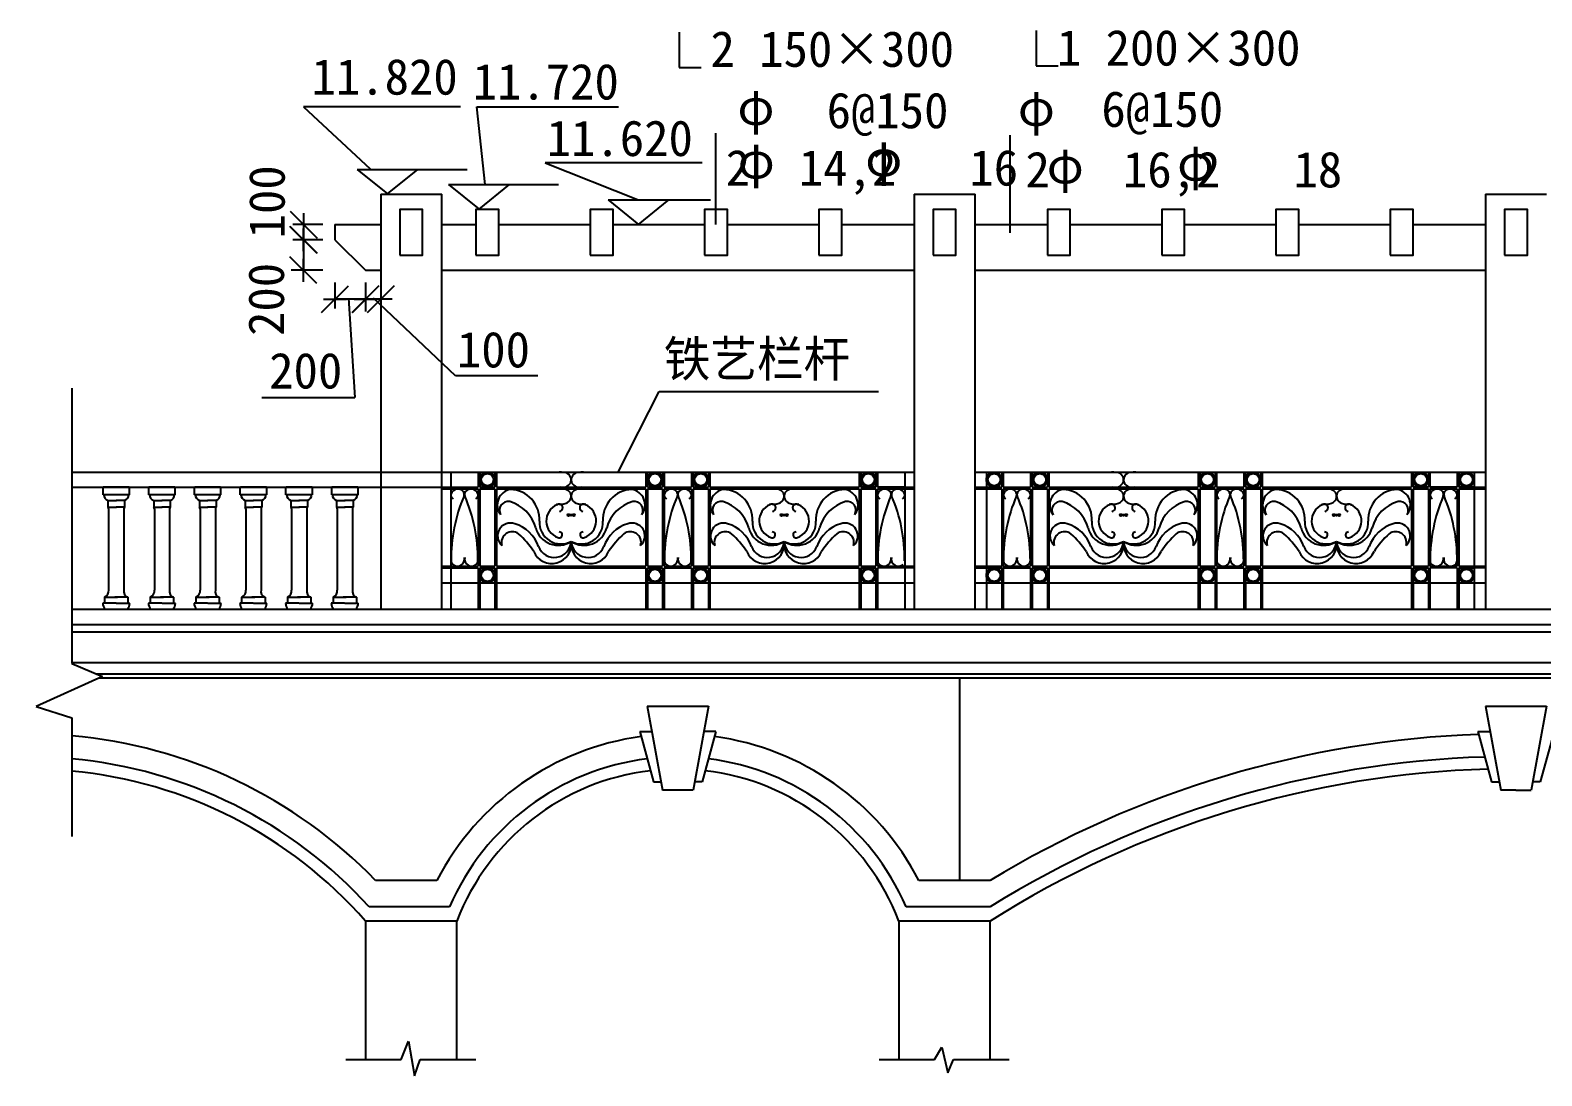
# Model space of a CAD drawing. Header units: metres. Extents: x -9 to 27016, y 314 to 15244.
# Drawn here: x 0 to 9920, y 8379 to 15244 of the extents above; entities that cross this region are included whole.
import ezdxf

# ---------------------------------------------------------------- set-up
doc = ezdxf.new("R2010")
doc.units = ezdxf.units.M
for name, color, linetype in [('AXIS', 3, 'Continuous'), ('PUB_DIM', 3, 'Continuous'), ('Q', 4, 'Continuous'), ('TEXT', 4, 'Continuous'), ('填充', 6, 'Continuous'), ('家具', 253, 'Continuous'), ('柱', 7, 'Continuous'), ('水平标注', 7, 'Continuous')]:
    doc.layers.add(name, color=color, linetype=linetype)

# ---------------------------------------------------------------- blocks, each defined once
blk = doc.blocks.new('_DIMX')
blk.add_line((-150, 0), (150, 0))
at = {"color": 6}
blk.add_lwpolyline([(-175.19, -175.93), (176.74, 177.72)], dxfattribs=at)

msp = doc.modelspace()

# ---------------------------------------------------------------- hatches: boundary and pattern name
at = {"layer": '填充'}
h = msp.add_hatch(dxfattribs=at)
h.set_pattern_fill('AR-B816', scale=30)
h.paths.add_polyline_path([(17005.6, 10620.49), (17000.66, 10638.55), (17079.82, 10638.55), (17049.35, 10804.62), (17451.32, 10804.62), (17420.85, 10638.55), (17500, 10638.55), (17495.07, 10620.49, -0.13), (20700.33, 9661.23), (21168.49, 9661.23, -0.24), (22509.58, 10605.93), (22500.66, 10638.55), (22579.82, 10638.55), (22549.35, 10804.62), (22750.33, 10804.62), (22750.33, 10992.26), (0.33, 10992.26), (0.33, 10804.62), (201.32, 10804.62), (170.85, 10638.55), (250, 10638.55), (243, 10612.91, -0.18), (2267.13, 9661.23), (2668.49, 9661.23, -0.24), (4009.58, 10605.93), (4000.66, 10638.55), (4079.82, 10638.55), (4049.35, 10804.62), (4451.32, 10804.62), (4420.85, 10638.55), (4500, 10638.55), (4491.09, 10605.93, -0.24), (5832.18, 9661.23), (6300.33, 9661.23, -0.13), (9505.6, 10620.49), (9500.66, 10638.55), (9579.82, 10638.55), (9549.35, 10804.62), (9951.32, 10804.62), (9920.85, 10638.55), (10000, 10638.55), (9995.07, 10620.49, -0.13), (13200.33, 9661.23), (13800.33, 9661.23, -0.13)])

# ---------------------------------------------------------------- linework, layer by layer
for p, q in [((4258.59, 15231.96), (4258.59, 14999.62)), ((4258.71, 15231.81), (4258.71, 14999.62)), ((6602.08, 15242.54), (6602.08, 15010.19)), ((6602.2, 15242.38), (6602.2, 15010.19)), ((4258.71, 14999.62), (4402.63, 14999.62)), ((6602.2, 15010.19), (6746.12, 15010.19)), ((2823.63, 14741.67), (1793.63, 14741.67)), ((1793.63, 14741.67), (2230.52, 14334.89)), ((2930.91, 14741.73), (3861.76, 14741.73)), ((2986.77, 14231.34), (2930.91, 14741.73)), ((2145.28, 14330.35), (2867.32, 14330.35)), ((2145.28, 14330.35), (2344.97, 14168.71)), ((2344.97, 14168.71), (2544.65, 14330.35)), ((4410.45, 14373.78), (3380.45, 14373.78)), ((3380.45, 14373.78), (3984.79, 14131.81)), ((2745.75, 14230.97), (2945.43, 14069.32)), ((2745.75, 14230.97), (3467.79, 14230.97)), ((2945.43, 14069.32), (3145.11, 14230.97)), ((3792.81, 14130.64), (4464.85, 14130.64)), ((3792.81, 14130.64), (3992.49, 13968.99)), ((3992.49, 13968.99), (4192.17, 14130.64)), ((2133.72, 12833.25), (2091.09, 13484.99)), ((2790.75, 12975.64), (2253.53, 13485)), ((3330.75, 12975.64), (2790.75, 12975.64)), ((1520.92, 12833.25), (2130.92, 12833.25)), ((273.42, 12342.68), (2200.33, 12342.68)), ((285.34, 12342.68), (2300.33, 12342.68)), ((273.42, 12242.68), (2700.33, 12242.68)), ((478.52, 12194.06), (478.52, 12242.05)), ((649.92, 12243.03), (479.5, 12243.03)), ((649.92, 12243.03), (649.92, 12194.06)), ((778.52, 12194.06), (778.52, 12242.05)), ((949.92, 12243.03), (779.5, 12243.03)), ((949.92, 12243.03), (949.92, 12194.06)), ((1078.52, 12194.06), (1078.52, 12242.05)), ((1249.92, 12243.03), (1079.5, 12243.03)), ((1249.92, 12243.03), (1249.92, 12194.06)), ((1378.52, 12194.06), (1378.52, 12242.05)), ((1549.92, 12243.03), (1379.5, 12243.03)), ((1549.92, 12243.03), (1549.92, 12194.06)), ((1678.52, 12194.06), (1678.52, 12242.05)), ((1849.92, 12243.03), (1679.5, 12243.03)), ((1849.92, 12243.03), (1849.92, 12194.06)), ((1978.52, 12194.06), (1978.52, 12242.05)), ((2149.92, 12243.03), (1979.5, 12243.03)), ((2149.92, 12243.03), (2149.92, 12194.06)), ((649.92, 12194.06), (478.52, 12194.06)), ((510.66, 12156.84), (510.66, 12113.13)), ((510.66, 12113.13), (566.49, 12113.13)), ((510.77, 12156.84), (566.49, 12156.84)), ((515, 12102.21), (515, 11568.26)), ((619.46, 12156.84), (563.73, 12156.84)), ((619.56, 12113.13), (563.73, 12113.13)), ((615.22, 12102.21), (615.22, 11568.26)), ((619.56, 12156.84), (619.56, 12113.13)), ((949.92, 12194.06), (778.52, 12194.06)), ((810.66, 12156.84), (810.66, 12113.13)), ((810.66, 12113.13), (866.49, 12113.13)), ((810.77, 12156.84), (866.49, 12156.84)), ((815, 12102.21), (815, 11568.26)), ((919.46, 12156.84), (863.73, 12156.84)), ((919.56, 12113.13), (863.73, 12113.13)), ((915.22, 12102.21), (915.22, 11568.26)), ((919.56, 12156.84), (919.56, 12113.13)), ((1249.92, 12194.06), (1078.52, 12194.06)), ((1110.66, 12156.84), (1110.66, 12113.13)), ((1110.66, 12113.13), (1166.49, 12113.13)), ((1110.77, 12156.84), (1166.49, 12156.84)), ((1115, 12102.21), (1115, 11568.26)), ((1219.46, 12156.84), (1163.73, 12156.84)), ((1219.56, 12113.13), (1163.73, 12113.13)), ((1215.22, 12102.21), (1215.22, 11568.26)), ((1219.56, 12156.84), (1219.56, 12113.13)), ((1549.92, 12194.06), (1378.52, 12194.06)), ((1410.66, 12156.84), (1410.66, 12113.13)), ((1410.66, 12113.13), (1466.49, 12113.13)), ((1410.77, 12156.84), (1466.49, 12156.84)), ((1415, 12102.21), (1415, 11568.26)), ((1519.46, 12156.84), (1463.73, 12156.84)), ((1519.56, 12113.13), (1463.73, 12113.13)), ((1515.22, 12102.21), (1515.22, 11568.26)), ((1519.56, 12156.84), (1519.56, 12113.13)), ((1849.92, 12194.06), (1678.52, 12194.06)), ((1710.66, 12156.84), (1710.66, 12113.13)), ((1710.66, 12113.13), (1766.49, 12113.13)), ((1710.77, 12156.84), (1766.49, 12156.84)), ((1715, 12102.21), (1715, 11568.26)), ((1819.46, 12156.84), (1763.73, 12156.84)), ((1819.56, 12113.13), (1763.73, 12113.13)), ((1815.22, 12102.21), (1815.22, 11568.26)), ((1819.56, 12156.84), (1819.56, 12113.13)), ((2149.92, 12194.06), (1978.52, 12194.06)), ((2010.66, 12156.84), (2010.66, 12113.13)), ((2010.66, 12113.13), (2066.49, 12113.13)), ((2010.77, 12156.84), (2066.49, 12156.84)), ((2015, 12102.21), (2015, 11568.26)), ((2119.46, 12156.84), (2063.73, 12156.84)), ((2119.56, 12113.13), (2063.73, 12113.13)), ((2115.22, 12102.21), (2115.22, 11568.26)), ((2119.56, 12156.84), (2119.56, 12113.13)), ((487.79, 11521.65), (573.86, 11521.65)), ((487.8, 11521.65), (487.8, 11482.29)), ((641.06, 11521.65), (554.99, 11521.65)), ((641.05, 11521.65), (641.05, 11482.29)), ((787.79, 11521.65), (873.86, 11521.65)), ((787.8, 11521.65), (787.8, 11482.29)), ((941.06, 11521.65), (854.99, 11521.65)), ((941.05, 11521.65), (941.05, 11482.29)), ((1087.79, 11521.65), (1173.86, 11521.65)), ((1087.8, 11521.65), (1087.8, 11482.29)), ((1241.06, 11521.65), (1154.99, 11521.65)), ((1241.05, 11521.65), (1241.05, 11482.29)), ((1387.79, 11521.65), (1473.86, 11521.65)), ((1387.8, 11521.65), (1387.8, 11482.29)), ((1541.06, 11521.65), (1454.99, 11521.65)), ((1541.05, 11521.65), (1541.05, 11482.29)), ((1687.79, 11521.65), (1773.86, 11521.65)), ((1687.8, 11521.65), (1687.8, 11482.29)), ((1841.06, 11521.65), (1754.99, 11521.65)), ((1841.05, 11521.65), (1841.05, 11482.29)), ((1987.79, 11521.65), (2073.86, 11521.65)), ((1987.8, 11521.65), (1987.8, 11482.29)), ((2141.06, 11521.65), (2054.99, 11521.65)), ((2141.05, 11521.65), (2141.05, 11482.29)), ((273.42, 11442.68), (24800.33, 11442.68)), ((563.74, 11481.79), (475.72, 11481.79)), ((565.11, 11481.79), (653.13, 11481.79)), ((863.74, 11481.79), (775.72, 11481.79)), ((865.11, 11481.79), (953.13, 11481.79)), ((1163.74, 11481.79), (1075.72, 11481.79)), ((1165.11, 11481.79), (1253.13, 11481.79)), ((1463.74, 11481.79), (1375.72, 11481.79)), ((1465.11, 11481.79), (1553.13, 11481.79)), ((1763.74, 11481.79), (1675.72, 11481.79)), ((1765.11, 11481.79), (1853.13, 11481.79)), ((2063.74, 11481.79), (1975.72, 11481.79)), ((2065.11, 11481.79), (2153.13, 11481.79)), ((273.42, 11342.68), (26815.33, 11342.68)), ((273.42, 11292.68), (26815.33, 11292.68)), ((273.42, 11092.68), (26815.33, 11092.68)), ((434.48, 11017.68), (26815.33, 11017.68)), ((4049.35, 10804.62), (4451.32, 10804.62)), ((4049.35, 10804.62), (4150.33, 10254.22)), ((4451.32, 10804.62), (4350.33, 10254.22)), ((9549.35, 10804.62), (9650.33, 10254.22)), ((9549.35, 10804.62), (9951.32, 10804.62)), ((9951.32, 10804.62), (9850.33, 10254.22)), ((4000.66, 10638.55), (4078.05, 10638.55)), ((4000.66, 10638.55), (4090.8, 10308.78)), ((4500, 10638.55), (4409.87, 10308.78)), ((4500, 10638.55), (4422.61, 10638.55)), ((9500.66, 10638.55), (9590.8, 10308.78)), ((9500.66, 10638.55), (9578.05, 10638.55)), ((10000, 10638.55), (9909.87, 10308.78)), ((4090.8, 10308.78), (4142.19, 10308.78)), ((4350.33, 10254.22), (4150.33, 10254.22)), ((4409.87, 10308.78), (4358.48, 10308.78)), ((9590.8, 10308.78), (9642.19, 10308.78)), ((9750.33, 10254.22), (9650.33, 10254.22)), ((9750.33, 10254.22), (9850.33, 10254.22)), ((9909.87, 10308.78), (9858.48, 10308.78)), ((2668.49, 9661.23), (2267.13, 9661.23)), ((6300.33, 9661.23), (5832.18, 9661.23)), ((2751.92, 9487.47), (2224.42, 9487.47)), ((6300.33, 9487.47), (5748.75, 9487.47)), ((2800.33, 9394.28), (2200.33, 9394.28)), ((6300.33, 9394.28), (5700.33, 9394.28))]:
    msp.add_line(p, q)
for centre, radius, start, end in [((519.93, 12192.4), 36.73, 177.42, 255.55), ((501.53, 12103.19), 13.5, 355.87, 47.35), ((628.69, 12103.19), 13.5, 132.65, 184.13), ((610.29, 12192.4), 36.73, 284.45, 2.58), ((819.93, 12192.4), 36.73, 177.42, 255.55), ((801.53, 12103.19), 13.5, 355.87, 47.35), ((928.69, 12103.19), 13.5, 132.65, 184.13), ((910.29, 12192.4), 36.73, 284.45, 2.58), ((1119.93, 12192.4), 36.73, 177.42, 255.55), ((1101.53, 12103.19), 13.5, 355.87, 47.35), ((1228.69, 12103.19), 13.5, 132.65, 184.13), ((1210.29, 12192.4), 36.73, 284.45, 2.58), ((1419.93, 12192.4), 36.73, 177.42, 255.55), ((1401.53, 12103.19), 13.5, 355.87, 47.35), ((1528.69, 12103.19), 13.5, 132.65, 184.13), ((1510.29, 12192.4), 36.73, 284.45, 2.58), ((1719.93, 12192.4), 36.73, 177.42, 255.55), ((1701.53, 12103.19), 13.5, 355.87, 47.35), ((1828.69, 12103.19), 13.5, 132.65, 184.13), ((1810.29, 12192.4), 36.73, 284.45, 2.58), ((2019.93, 12192.4), 36.73, 177.42, 255.55), ((2001.53, 12103.19), 13.5, 355.87, 47.35), ((2128.69, 12103.19), 13.5, 132.65, 184.13), ((2110.29, 12192.4), 36.73, 284.45, 2.58), ((474.06, 11561.04), 41.67, 289.52, 9.8), ((652.64, 11558.44), 38.52, 166.1, 252.19), ((774.06, 11561.04), 41.67, 289.52, 9.8), ((952.64, 11558.44), 38.52, 166.1, 252.19), ((1074.06, 11561.04), 41.67, 289.52, 9.8), ((1252.64, 11558.44), 38.52, 166.1, 252.19), ((1374.06, 11561.04), 41.67, 289.52, 9.8), ((1552.64, 11558.44), 38.52, 166.1, 252.19), ((1674.06, 11561.04), 41.67, 289.52, 9.8), ((1852.64, 11558.44), 38.52, 166.1, 252.19), ((1974.06, 11561.04), 41.67, 289.52, 9.8), ((2152.64, 11558.44), 38.52, 166.1, 252.19), ((534.18, 11483), 58.48, 181.21, 223.59), ((591.75, 11484.1), 61.42, 317.6, 357.82), ((834.18, 11483), 58.48, 181.21, 223.59), ((891.75, 11484.1), 61.42, 317.6, 357.82), ((1134.18, 11483), 58.48, 181.21, 223.59), ((1191.75, 11484.1), 61.42, 317.6, 357.82), ((1434.18, 11483), 58.48, 181.21, 223.59), ((1491.75, 11484.1), 61.42, 317.6, 357.82), ((1734.18, 11483), 58.48, 181.21, 223.59), ((1791.75, 11484.1), 61.42, 317.6, 357.82), ((2034.18, 11483), 58.48, 181.21, 223.59), ((2091.75, 11484.1), 61.42, 317.6, 357.82), ((9743.54, 3990.75), 6634.01, 92.06, 121.27), ((0.33, 7468.38), 3153.88, 44.05, 85.03), ((4250.33, 8839.9), 1782.36, 97.76, 152.56), ((4250.33, 8839.9), 1782.36, 27.44, 82.24), ((0.33, 7468.38), 3003.88, 42.23, 84.78), ((4250.33, 8839.9), 1632.36, 97.07, 156.63), ((4250.33, 8839.9), 1632.36, 23.37, 82.93), ((9745.37, 3970.46), 6504.29, 91.75, 121.98), ((0.33, 7468.38), 2923.88, 41.2, 84.64), ((4250.33, 8839.9), 1552.36, 96.64, 159.08), ((4250.33, 8839.9), 1552.36, 20.92, 83.36), ((9746.32, 3959.8), 6434.93, 91.59, 122.38)]:
    msp.add_arc(centre, radius, start, end)
at = {"layer": 'AXIS'}
for p, q in [((1920.33, 13967.68), (1723.47, 13967.68)), ((1793.47, 13967.98), (1793.47, 13968.28)), ((1793.47, 13967.68), (1793.47, 13867.68)), ((1920.33, 13867.68), (1723.47, 13867.68)), ((1793.47, 13867.98), (1793.47, 13868.28)), ((1920.33, 13867.68), (1793.47, 13867.68)), ((1793.47, 13867.68), (1793.47, 13667.68)), ((1793.47, 13867.38), (1793.47, 13867.08)), ((1920.33, 13667.68), (1713.47, 13667.68)), ((1793.47, 13667.38), (1793.47, 13667.08)), ((2000.33, 13587.68), (2000.33, 13417.58)), ((2200.33, 13587.68), (2200.33, 13397.58)), ((2200.33, 13587.68), (2200.33, 13397.58)), ((2300.33, 13587.68), (2300.33, 13477.58)), ((2000.03, 13477.58), (1999.73, 13477.58)), ((2200.33, 13477.58), (2000.33, 13477.58)), ((2200.03, 13477.58), (2199.73, 13477.58)), ((2300.33, 13477.58), (2200.33, 13477.58)), ((2200.63, 13477.58), (2200.93, 13477.58)), ((2300.63, 13477.58), (2300.93, 13477.58)), ((273.42, 12892.98), (273.42, 11086.72)), ((3858.41, 12342.68), (4128.11, 12871.68)), ((4128.11, 12871.68), (5567.89, 12871.68)), ((2760.31, 12342.68), (2760.31, 11442.68)), ((5740.33, 12342.68), (5740.33, 11442.68)), ((273.42, 11086.72), (473.96, 11000.76)), ((473.96, 11000.76), (38.29, 10804.34)), ((38.29, 10804.34), (273.42, 10730.02)), ((273.42, 10730.02), (273.42, 9948.72))]:
    msp.add_line(p, q, dxfattribs=at)
at = {"layer": '填充'}
for p, q in [((273.42, 12342.68), (2700.33, 12342.68)), ((273.42, 12242.68), (2700.33, 12242.68))]:
    msp.add_line(p, q, dxfattribs=at)
at = {"layer": '家具'}
for p, q in [((2700.33, 12342.68), (5800.33, 12342.68)), ((2940.31, 12342.68), (2940.31, 12242.68)), ((2950.31, 12342.68), (2950.31, 12242.68)), ((3050.31, 12342.68), (3050.31, 12242.68)), ((3060.31, 12342.68), (3060.31, 12242.68)), ((4040.33, 12340.3), (4040.33, 12242.68)), ((4050.33, 12340.3), (4050.33, 12242.68)), ((4150.33, 12342.68), (4150.33, 12242.68)), ((4160.33, 12342.68), (4160.33, 12242.68)), ((4340.33, 12342.68), (4340.33, 12242.68)), ((4350.33, 12342.68), (4350.33, 12242.68)), ((4450.33, 12342.68), (4450.33, 12242.68)), ((4450.33, 12340.3), (4450.33, 12242.68)), ((4460.33, 12342.68), (4460.33, 12242.68)), ((5440.33, 12342.68), (5440.33, 12242.68)), ((5450.33, 12342.68), (5450.33, 12242.68)), ((5550.33, 12342.68), (5550.33, 12242.68)), ((5560.33, 12342.68), (5560.33, 12242.68)), ((6200.33, 12342.68), (9550.33, 12342.68)), ((6275.33, 12342.68), (6275.33, 11442.68)), ((6375.33, 12342.68), (6375.33, 12242.68)), ((6385.33, 12342.68), (6385.33, 12242.68)), ((6565.33, 12342.68), (6565.33, 12242.68)), ((6575.33, 12342.68), (6575.33, 12242.68)), ((6675.33, 12342.68), (6675.33, 12242.68)), ((6685.33, 12342.68), (6685.33, 12242.68)), ((7665.36, 12340.3), (7665.36, 12242.68)), ((7675.36, 12340.3), (7675.36, 12242.68)), ((7775.36, 12342.68), (7775.36, 12242.68)), ((7785.36, 12342.68), (7785.36, 12242.68)), ((7965.36, 12342.68), (7965.36, 12242.68)), ((7975.36, 12342.68), (7975.36, 12242.68)), ((8075.36, 12342.68), (8075.36, 12242.68)), ((8075.36, 12340.3), (8075.36, 12242.68)), ((8085.36, 12342.68), (8085.36, 12242.68)), ((9065.36, 12342.68), (9065.36, 12242.68)), ((9075.36, 12342.68), (9075.36, 12242.68)), ((9175.36, 12342.68), (9175.36, 12242.68)), ((9185.36, 12342.68), (9185.36, 12242.68)), ((9365.36, 12342.68), (9365.36, 12242.68)), ((9375.36, 12342.68), (9375.36, 12242.68)), ((9475.36, 12342.68), (9475.36, 11442.68)), ((2700.33, 12242.68), (2940.31, 12242.68)), ((2700.33, 12232.68), (2940.31, 12232.68)), ((2940.31, 12232.68), (2940.31, 11724.73)), ((2950.31, 12242.68), (3050.31, 12242.68)), ((2950.31, 12232.68), (3050.31, 12232.68)), ((2950.31, 12232.68), (2950.31, 11724.73)), ((3050.31, 12232.68), (3050.31, 11724.73)), ((3060.31, 12242.68), (4040.33, 12242.68)), ((3060.31, 12232.68), (3060.31, 11724.73)), ((3060.31, 12232.68), (4040.33, 12232.68)), ((4040.33, 12232.68), (4040.33, 11724.73)), ((4050.33, 12242.68), (4150.33, 12242.68)), ((4050.33, 12242.68), (4150.33, 12242.68)), ((4050.33, 12232.68), (4150.33, 12232.68)), ((4050.33, 12232.68), (4050.33, 11724.73)), ((4050.33, 12232.68), (4150.33, 12232.68)), ((4150.33, 12232.68), (4150.33, 11724.73)), ((4160.33, 12242.68), (4340.33, 12242.68)), ((4160.33, 12242.68), (4340.33, 12242.68)), ((4160.33, 12232.68), (4160.33, 11724.73)), ((4160.33, 12232.68), (4340.33, 12232.68)), ((4160.33, 12232.68), (4340.33, 12232.68)), ((4340.33, 12232.68), (4340.33, 11724.73)), ((4350.33, 12242.68), (4450.33, 12242.68)), ((4350.33, 12242.68), (4450.33, 12242.68)), ((4350.33, 12232.68), (4450.33, 12232.68)), ((4350.33, 12232.68), (4350.33, 11724.73)), ((4350.33, 12232.68), (4450.33, 12232.68)), ((4450.33, 12232.68), (4450.33, 11724.73)), ((4450.33, 12232.68), (4450.33, 11724.73)), ((4460.33, 12242.68), (5440.33, 12242.68)), ((4460.33, 12232.68), (4460.33, 11724.73)), ((4460.33, 12232.68), (5440.33, 12232.68)), ((5440.33, 12232.68), (5440.33, 11724.73)), ((5550.33, 12242.68), (5450.33, 12242.68)), ((5450.33, 12242.68), (5550.33, 12242.68)), ((5550.33, 12232.68), (5450.33, 12232.68)), ((5450.33, 12232.68), (5450.33, 11724.73)), ((5450.33, 12232.68), (5550.33, 12232.68)), ((5550.33, 12232.68), (5550.33, 11724.73)), ((5740.33, 12242.68), (5560.33, 12242.68)), ((5560.33, 12242.68), (5800.33, 12242.68)), ((5740.33, 12232.68), (5560.33, 12232.68)), ((5560.33, 12232.68), (5560.33, 11724.73)), ((5560.33, 12232.68), (5800.33, 12232.68)), ((6200.33, 12242.68), (6375.33, 12242.68)), ((6200.33, 12232.68), (6375.33, 12232.68)), ((6375.33, 12232.68), (6375.33, 11724.73)), ((6385.33, 12242.68), (6565.33, 12242.68)), ((6385.33, 12232.68), (6385.33, 11442.68)), ((6385.33, 12232.68), (6565.33, 12232.68)), ((6385.33, 12232.68), (6385.33, 11724.73)), ((6565.33, 12232.68), (6565.33, 11724.73)), ((6575.33, 12242.68), (6675.33, 12242.68)), ((6575.33, 12232.68), (6575.33, 11724.73)), ((6575.33, 12232.68), (6675.33, 12232.68)), ((6675.33, 12232.68), (6675.33, 11724.73)), ((6685.33, 12242.68), (7665.36, 12242.68)), ((6685.33, 12232.68), (7665.36, 12232.68)), ((6685.33, 12232.68), (6685.33, 11724.73)), ((7665.36, 12232.68), (7665.36, 11724.73)), ((7675.36, 12242.68), (7775.36, 12242.68)), ((7675.36, 12242.68), (7775.36, 12242.68)), ((7675.36, 12232.68), (7775.36, 12232.68)), ((7675.36, 12232.68), (7675.36, 11724.73)), ((7675.36, 12232.68), (7775.36, 12232.68)), ((7775.36, 12232.68), (7775.36, 11724.73)), ((7785.36, 12242.68), (7965.36, 12242.68)), ((7785.36, 12242.68), (7965.36, 12242.68)), ((7785.36, 12232.68), (7785.36, 11724.73)), ((7785.36, 12232.68), (7965.36, 12232.68)), ((7785.36, 12232.68), (7965.36, 12232.68)), ((7965.36, 12232.68), (7965.36, 11724.73)), ((7975.36, 12242.68), (8075.36, 12242.68)), ((7975.36, 12242.68), (8075.36, 12242.68)), ((7975.36, 12232.68), (8075.36, 12232.68)), ((7975.36, 12232.68), (7975.36, 11724.73)), ((7975.36, 12232.68), (8075.36, 12232.68)), ((8075.36, 12232.68), (8075.36, 11724.73)), ((8075.36, 12232.68), (8075.36, 11724.73)), ((8085.36, 12242.68), (9065.36, 12242.68)), ((8085.36, 12232.68), (9065.36, 12232.68)), ((8085.36, 12232.68), (8085.36, 11724.73)), ((9065.36, 12232.68), (9065.36, 11724.73)), ((9075.36, 12242.68), (9175.36, 12242.68)), ((9175.36, 12242.68), (9075.36, 12242.68)), ((9075.36, 12232.68), (9175.36, 12232.68)), ((9075.36, 12232.68), (9075.36, 11724.73)), ((9175.36, 12232.68), (9075.36, 12232.68)), ((9175.36, 12232.68), (9175.36, 11724.73)), ((9185.36, 12242.68), (9365.36, 12242.68)), ((9365.36, 12242.68), (9185.36, 12242.68)), ((9185.36, 12232.68), (9185.36, 11724.73)), ((9185.36, 12232.68), (9365.36, 12232.68)), ((9365.36, 12232.68), (9185.36, 12232.68)), ((9365.36, 12232.68), (9365.36, 11724.73)), ((9375.36, 12242.68), (9550.33, 12242.68)), ((9475.36, 12242.68), (9375.36, 12242.68)), ((9375.36, 12232.68), (9550.33, 12232.68)), ((9375.36, 12232.68), (9375.36, 11724.73)), ((9475.36, 12232.68), (9375.36, 12232.68)), ((2700.33, 11724.73), (2940.31, 11724.73)), ((2700.33, 11714.73), (2940.31, 11714.73)), ((2940.31, 11714.73), (2940.31, 11442.68)), ((2950.31, 11724.73), (3050.31, 11724.73)), ((2950.31, 11724.73), (3050.31, 11724.73)), ((2950.31, 11714.73), (3050.31, 11714.73)), ((2950.31, 11714.73), (3050.31, 11714.73)), ((2950.31, 11714.73), (2950.31, 11442.68)), ((3050.31, 11714.73), (3050.31, 11442.68)), ((3060.31, 11724.73), (4040.33, 11724.73)), ((3060.31, 11714.73), (3060.31, 11442.68)), ((3060.31, 11714.73), (4040.33, 11714.73)), ((4040.33, 11714.73), (4040.33, 11442.68)), ((4050.33, 11724.73), (4150.33, 11724.73)), ((4050.33, 11714.73), (4150.33, 11714.73)), ((4050.33, 11714.73), (4150.33, 11714.73)), ((4050.33, 11714.73), (4050.33, 11442.68)), ((4150.33, 11714.73), (4150.33, 11442.68)), ((4160.33, 11724.73), (4340.33, 11724.73)), ((4160.33, 11714.73), (4340.33, 11714.73)), ((4160.33, 11714.73), (4340.33, 11714.73)), ((4160.33, 11714.73), (4160.33, 11442.68)), ((4340.33, 11714.73), (4340.33, 11442.68)), ((4350.33, 11724.73), (4450.33, 11724.73)), ((4350.33, 11714.73), (4450.33, 11714.73)), ((4350.33, 11714.73), (4450.33, 11714.73)), ((4350.33, 11714.73), (4450.33, 11714.73)), ((4350.33, 11714.73), (4350.33, 11442.68)), ((4450.33, 11714.73), (4450.33, 11612.35)), ((4460.33, 11724.73), (5440.33, 11724.73)), ((4460.33, 11714.73), (5440.33, 11714.73)), ((4460.33, 11714.73), (4460.33, 11442.68)), ((5440.33, 11714.73), (5440.33, 11442.68)), ((5450.33, 11724.73), (5550.33, 11724.73)), ((5450.33, 11714.73), (5550.33, 11714.73)), ((5550.33, 11714.73), (5450.33, 11714.73)), ((5550.33, 11714.73), (5450.33, 11714.73)), ((5450.33, 11714.73), (5450.33, 11442.68)), ((5550.33, 11714.73), (5550.33, 11442.68)), ((5560.33, 11724.73), (5800.33, 11724.73)), ((5560.33, 11714.73), (5560.33, 11442.68)), ((5800.33, 11714.73), (5560.33, 11714.73)), ((6200.33, 11724.73), (6375.33, 11724.73)), ((6200.33, 11714.73), (6375.33, 11714.73)), ((6375.33, 11714.73), (6375.33, 11442.68)), ((6385.33, 11724.73), (6565.33, 11724.73)), ((6385.33, 11714.73), (6565.33, 11714.73)), ((6565.33, 11714.73), (6565.33, 11442.68)), ((6575.33, 11724.73), (6675.33, 11724.73)), ((6575.33, 11724.73), (6675.33, 11724.73)), ((6575.33, 11714.73), (6575.33, 11442.68)), ((6575.33, 11714.73), (6675.33, 11714.73)), ((6575.33, 11714.73), (6675.33, 11714.73)), ((6675.33, 11714.73), (6675.33, 11442.68)), ((6685.33, 11724.73), (7665.36, 11724.73)), ((6685.33, 11714.73), (7665.36, 11714.73)), ((6685.33, 11714.73), (6685.33, 11442.68)), ((7665.36, 11714.73), (7665.36, 11442.68)), ((7675.36, 11724.73), (7775.36, 11724.73)), ((7675.36, 11714.73), (7775.36, 11714.73)), ((7675.36, 11714.73), (7775.36, 11714.73)), ((7675.36, 11714.73), (7675.36, 11442.68)), ((7775.36, 11714.73), (7775.36, 11442.68)), ((7785.36, 11724.73), (7965.36, 11724.73)), ((7785.36, 11714.73), (7785.36, 11442.68)), ((7785.36, 11714.73), (7965.36, 11714.73)), ((7785.36, 11714.73), (7965.36, 11714.73)), ((7965.36, 11714.73), (7965.36, 11442.68)), ((7975.36, 11724.73), (8075.36, 11724.73)), ((7975.36, 11714.73), (8075.36, 11714.73)), ((7975.36, 11714.73), (8075.36, 11714.73)), ((7975.36, 11714.73), (8075.36, 11714.73)), ((7975.36, 11714.73), (7975.36, 11442.68)), ((8075.36, 11714.73), (8075.36, 11612.35)), ((8085.36, 11724.73), (9065.36, 11724.73)), ((8085.36, 11714.73), (9065.36, 11714.73)), ((8085.36, 11714.73), (8085.36, 11442.68)), ((9065.36, 11714.73), (9065.36, 11442.68)), ((9075.36, 11724.73), (9175.36, 11724.73)), ((9175.36, 11714.73), (9075.36, 11714.73)), ((9175.36, 11714.73), (9075.36, 11714.73)), ((9075.36, 11714.73), (9175.36, 11714.73)), ((9075.36, 11714.73), (9075.36, 11442.68)), ((9175.36, 11714.73), (9175.36, 11442.68)), ((9185.36, 11724.73), (9365.36, 11724.73)), ((9365.36, 11714.73), (9185.36, 11714.73)), ((9185.36, 11714.73), (9185.36, 11442.68)), ((9365.36, 11714.73), (9365.36, 11714.73)), ((9365.36, 11714.73), (9365.36, 11442.68)), ((9375.36, 11724.73), (9550.33, 11724.73)), ((9550.33, 11714.73), (9375.36, 11714.73)), ((9375.36, 11714.73), (9475.36, 11714.73)), ((9375.36, 11714.73), (9375.36, 11442.68)), ((2700.33, 11614.73), (5800.33, 11614.73)), ((4450.33, 11704.73), (4450.33, 11442.68)), ((6200.33, 11614.73), (9550.33, 11614.73)), ((8075.36, 11704.73), (8075.36, 11442.68))]:
    msp.add_line(p, q, dxfattribs=at)
for centre, radius in [((3000.31, 12292.67), 50), ((3000.31, 12292.67), 40), ((4100.33, 12292.67), 50), ((4100.33, 12292.67), 40), ((4400.33, 12292.67), 50), ((4400.33, 12292.67), 40), ((5500.33, 12292.67), 50), ((5500.33, 12292.67), 40), ((6325.33, 12292.67), 50), ((6325.33, 12292.67), 40), ((6625.33, 12292.67), 50), ((6625.33, 12292.67), 40), ((7725.36, 12292.67), 50), ((7725.36, 12292.67), 40), ((8025.36, 12292.67), 50), ((8025.36, 12292.67), 40), ((9125.36, 12292.67), 50), ((9125.36, 12292.67), 40), ((9425.36, 12292.67), 50), ((9425.36, 12292.67), 40), ((3532.68, 12060.75), 6.44), ((3550.32, 12060.58), 4.12), ((3567.96, 12060.75), 6.44), ((4930.28, 12060.75), 6.44), ((4947.92, 12060.58), 4.12), ((4965.56, 12060.75), 6.44), ((7157.71, 12060.75), 6.44), ((7175.35, 12060.58), 4.12), ((7192.99, 12060.75), 6.44), ((8555.31, 12060.75), 6.44), ((8572.95, 12060.58), 4.12), ((8590.59, 12060.75), 6.44), ((3000.31, 11664.67), 50), ((4100.33, 11664.7), 50), ((4400.33, 11664.7), 50), ((5500.33, 11664.74), 50), ((6325.33, 11664.67), 50), ((6625.33, 11664.67), 50), ((7725.36, 11664.7), 50), ((8025.36, 11664.7), 50), ((9125.36, 11664.74), 50), ((9425.36, 11664.74), 50), ((3000.31, 11664.67), 40), ((4100.33, 11664.7), 40), ((4400.33, 11664.7), 40), ((5500.33, 11664.74), 40), ((6325.33, 11664.67), 40), ((6625.33, 11664.67), 40), ((7725.36, 11664.7), 40), ((8025.36, 11664.7), 40), ((9125.36, 11664.74), 40), ((9425.36, 11664.74), 40)]:
    msp.add_circle(centre, radius, dxfattribs=at)
for centre, radius, start, end in [((3477.69, 12204.09), 138.87, 73.24, 99.52), ((3501.97, 12291.36), 48.35, 333.83, 70.96), ((3598.66, 12291.36), 48.35, 109.04, 206.17), ((3622.95, 12204.09), 138.87, 80.48, 106.76), ((7102.72, 12204.09), 138.87, 73.24, 99.52), ((7127, 12291.36), 48.35, 333.83, 70.96), ((7223.69, 12291.36), 48.35, 109.04, 206.17), ((7247.98, 12204.09), 138.87, 80.48, 106.76), ((2806.55, 12184.27), 47.36, 41.89, 159.73), ((2819.1, 12196.28), 30, 340.65, 40.81), ((2880.36, 12196.28), 30, 139.19, 199.35), ((2893.36, 12183.27), 48.36, 21.09, 137.58), ((3168.67, 12126.57), 103.31, 98.62, 218.07), ((3144.72, 12031.22), 197.67, 356.91, 87.55), ((3494.6, 12303.46), 60.78, 254.76, 326.64), ((3494.6, 12171.98), 60.78, 33.36, 105.24), ((3501.97, 12184.08), 48.35, 289.04, 26.17), ((3598.66, 12184.08), 48.35, 153.83, 250.96), ((3606.04, 12303.46), 60.78, 213.36, 285.24), ((3606.04, 12171.98), 60.78, 74.76, 146.64), ((3955.92, 12031.22), 197.67, 92.45, 183.09), ((3931.97, 12126.57), 103.31, 321.93, 81.38), ((4206.58, 12184.27), 47.36, 41.89, 159.73), ((4219.13, 12196.28), 30, 340.65, 40.81), ((4280.39, 12196.28), 30, 139.19, 199.35), ((4293.39, 12183.27), 48.36, 21.09, 137.58), ((4566.27, 12126.57), 103.31, 98.62, 218.07), ((4542.32, 12031.22), 197.67, 356.91, 87.55), ((4892.2, 12171.98), 60.78, 33.36, 105.24), ((4899.57, 12184.08), 48.35, 289.04, 26.17), ((4996.26, 12184.08), 48.35, 153.83, 250.96), ((5003.64, 12171.98), 60.78, 74.76, 146.64), ((5353.52, 12031.22), 197.67, 92.45, 183.09), ((5329.57, 12126.57), 103.31, 321.93, 81.38), ((5607.28, 12183.27), 48.36, 42.42, 158.91), ((5620.28, 12196.28), 30, 340.65, 40.81), ((5681.54, 12196.28), 30, 139.19, 199.35), ((5694.09, 12184.27), 47.36, 20.27, 138.11), ((6431.58, 12184.27), 47.36, 41.89, 159.73), ((6444.13, 12196.28), 30, 340.65, 40.81), ((6505.39, 12196.28), 30, 139.19, 199.35), ((6518.39, 12183.27), 48.36, 21.09, 137.58), ((6793.7, 12126.57), 103.31, 98.62, 218.07), ((6769.75, 12031.22), 197.67, 356.91, 87.55), ((7119.63, 12303.46), 60.78, 254.76, 326.64), ((7119.63, 12171.98), 60.78, 33.36, 105.24), ((7127, 12184.08), 48.35, 289.04, 26.17), ((7223.69, 12184.08), 48.35, 153.83, 250.96), ((7231.07, 12303.46), 60.78, 213.36, 285.24), ((7231.07, 12171.98), 60.78, 74.76, 146.64), ((7580.95, 12031.22), 197.67, 92.45, 183.09), ((7557, 12126.57), 103.31, 321.93, 81.38), ((7831.61, 12184.27), 47.36, 41.89, 159.73), ((7844.16, 12196.28), 30, 340.65, 40.81), ((7905.42, 12196.28), 30, 139.19, 199.35), ((7918.42, 12183.27), 48.36, 21.09, 137.58), ((8191.3, 12126.57), 103.31, 98.62, 218.07), ((8167.35, 12031.22), 197.67, 356.91, 87.55), ((8517.23, 12171.98), 60.78, 33.36, 105.24), ((8524.6, 12184.08), 48.35, 289.04, 26.17), ((8621.29, 12184.08), 48.35, 153.83, 250.96), ((8628.67, 12171.98), 60.78, 74.76, 146.64), ((8978.55, 12031.22), 197.67, 92.45, 183.09), ((8954.6, 12126.57), 103.31, 321.93, 81.38), ((9232.31, 12183.27), 48.36, 42.42, 158.91), ((9245.31, 12196.28), 30, 340.65, 40.81), ((9306.57, 12196.28), 30, 139.19, 199.35), ((9319.11, 12184.27), 47.36, 20.27, 138.11), ((2791.59, 12193.05), 30.43, 165.5, 238.93), ((3813.43, 11771.65), 1051.27, 156.77, 180.69), ((1886.07, 11768.83), 1052.35, 359.46, 23.37), ((2909.02, 12193.05), 30.43, 301.07, 14.5), ((3138.01, 12092.25), 58.58, 81.36, 210.11), ((3074.85, 11908.91), 251.76, 15.56, 73.39), ((3501.42, 12022.08), 114.97, 112.54, 250.86), ((3477.69, 12271.35), 138.87, 260.48, 286.76), ((3470.5, 12107.94), 24.22, 277.56, 122.9), ((3622.95, 12271.35), 138.87, 253.24, 279.52), ((3630.14, 12107.94), 24.22, 57.1, 262.44), ((3599.22, 12022.08), 114.97, 289.14, 67.46), ((4025.79, 11908.91), 251.76, 106.61, 164.44), ((3962.63, 12092.25), 58.58, 329.89, 98.64), ((4191.62, 12193.05), 30.43, 165.5, 238.93), ((5213.46, 11771.65), 1051.27, 156.77, 180.69), ((3281.65, 11767.91), 1056.8, 359.46, 23.32), ((4309.05, 12193.05), 30.43, 301.07, 14.5), ((4535.61, 12092.25), 58.58, 81.36, 210.11), ((4472.45, 11908.91), 251.76, 15.56, 73.39), ((4899.02, 12022.08), 114.97, 112.54, 250.86), ((4875.29, 12271.35), 138.87, 260.48, 286.76), ((4868.1, 12107.94), 24.22, 277.56, 122.9), ((5020.55, 12271.35), 138.87, 253.24, 279.52), ((5027.74, 12107.94), 24.22, 57.1, 262.44), ((4996.81, 12022.08), 114.97, 289.14, 67.46), ((5423.39, 11908.91), 251.76, 106.61, 164.44), ((5360.23, 12092.25), 58.58, 329.89, 98.64), ((5591.62, 12193.05), 30.43, 165.5, 238.93), ((6632.04, 11765.23), 1069.83, 156.82, 180.54), ((4687.78, 11771.77), 1050.71, 359.31, 23.24), ((5709.05, 12193.05), 30.43, 301.07, 14.5), ((6416.62, 12193.05), 30.43, 165.5, 238.93), ((7438.46, 11771.65), 1051.27, 156.77, 180.69), ((5511.1, 11768.83), 1052.35, 359.46, 23.37), ((6534.05, 12193.05), 30.43, 301.07, 14.5), ((6763.04, 12092.25), 58.58, 81.36, 210.11), ((6699.88, 11908.91), 251.76, 15.56, 73.39), ((7126.45, 12022.08), 114.97, 112.54, 250.86), ((7102.72, 12271.35), 138.87, 260.48, 286.76), ((7095.53, 12107.94), 24.22, 277.56, 122.9), ((7247.98, 12271.35), 138.87, 253.24, 279.52), ((7255.17, 12107.94), 24.22, 57.1, 262.44), ((7224.24, 12022.08), 114.97, 289.14, 67.46), ((7650.82, 11908.91), 251.76, 106.61, 164.44), ((7587.66, 12092.25), 58.58, 329.89, 98.64), ((7816.65, 12193.05), 30.43, 165.5, 238.93), ((8838.49, 11771.65), 1051.27, 156.77, 180.69), ((6906.68, 11767.91), 1056.8, 359.46, 23.32), ((7934.08, 12193.05), 30.43, 301.07, 14.5), ((8160.64, 12092.25), 58.58, 81.36, 210.11), ((8097.48, 11908.91), 251.76, 15.56, 73.39), ((8524.05, 12022.08), 114.97, 112.54, 250.86), ((8500.32, 12271.35), 138.87, 260.48, 286.76), ((8493.13, 12107.94), 24.22, 277.56, 122.9), ((8645.58, 12271.35), 138.87, 253.24, 279.52), ((8652.77, 12107.94), 24.22, 57.1, 262.44), ((8621.84, 12022.08), 114.97, 289.14, 67.46), ((9048.42, 11908.91), 251.76, 106.61, 164.44), ((8985.26, 12092.25), 58.58, 329.89, 98.64), ((9216.65, 12193.05), 30.43, 165.5, 238.93), ((10257.07, 11765.23), 1069.83, 156.82, 180.54), ((8312.8, 11771.77), 1050.71, 359.31, 23.24), ((9334.08, 12193.05), 30.43, 301.07, 14.5), ((3151.26, 11923.81), 84.31, 70.42, 227.68), ((3108.83, 11771.95), 241.85, 19.97, 73.01), ((3483.14, 12012), 141.3, 176.52, 298.39), ((3617.5, 12012), 141.3, 241.61, 3.48), ((3991.81, 11771.95), 241.85, 106.99, 160.03), ((3949.38, 11923.81), 84.31, 312.32, 109.58), ((4548.86, 11923.81), 84.31, 70.42, 227.68), ((4506.43, 11771.95), 241.85, 19.97, 73.01), ((4880.74, 12012), 141.3, 176.52, 298.39), ((5015.1, 12012), 141.3, 241.61, 3.48), ((5389.41, 11771.95), 241.85, 106.99, 160.03), ((5346.98, 11923.81), 84.31, 312.32, 109.58), ((6776.29, 11923.81), 84.31, 70.42, 227.68), ((6733.85, 11771.95), 241.85, 19.97, 73.01), ((7108.17, 12012), 141.3, 176.52, 298.39), ((7242.53, 12012), 141.3, 241.61, 3.48), ((7616.84, 11771.95), 241.85, 106.99, 160.03), ((7574.41, 11923.81), 84.31, 312.32, 109.58), ((8173.88, 11923.81), 84.31, 70.42, 227.68), ((8131.45, 11771.95), 241.85, 19.97, 73.01), ((8505.77, 12012), 141.3, 176.52, 298.39), ((8640.13, 12012), 141.3, 241.61, 3.48), ((9014.44, 11771.95), 241.85, 106.99, 160.03), ((8972.01, 11923.81), 84.31, 312.32, 109.58), ((3162.83, 11880.17), 70.85, 53.54, 195.3), ((2801.45, 11491.49), 601.17, 33.2, 47.84), ((3465.23, 12014.41), 152.64, 194.41, 303.88), ((3472.73, 11930.43), 19.2, 242.05, 93.69), ((3635.41, 12014.41), 152.64, 236.12, 345.59), ((3627.91, 11930.43), 19.2, 86.31, 297.95), ((4299.19, 11491.49), 601.17, 132.16, 146.8), ((3937.81, 11880.17), 70.85, 344.7, 126.46), ((4560.43, 11880.17), 70.85, 53.54, 195.3), ((4199.05, 11491.49), 601.17, 33.2, 47.84), ((4862.83, 12014.41), 152.64, 194.41, 303.88), ((4870.33, 11930.43), 19.2, 242.05, 93.69), ((5033.01, 12014.41), 152.64, 236.12, 345.59), ((5025.51, 11930.43), 19.2, 86.31, 297.95), ((5696.79, 11491.49), 601.17, 132.16, 146.8), ((5335.41, 11880.17), 70.85, 344.7, 126.46), ((6787.86, 11880.17), 70.85, 53.54, 195.3), ((6426.48, 11491.49), 601.17, 33.2, 47.84), ((7090.26, 12014.41), 152.64, 194.41, 303.88), ((7097.75, 11930.43), 19.2, 242.05, 93.69), ((7260.44, 12014.41), 152.64, 236.12, 345.59), ((7252.94, 11930.43), 19.2, 86.31, 297.95), ((7924.22, 11491.49), 601.17, 132.16, 146.8), ((7562.84, 11880.17), 70.85, 344.7, 126.46), ((8185.46, 11880.17), 70.85, 53.54, 195.3), ((7824.08, 11491.49), 601.17, 33.2, 47.84), ((8487.86, 12014.41), 152.64, 194.41, 303.88), ((8495.35, 11930.43), 19.2, 242.05, 93.69), ((8658.04, 12014.41), 152.64, 236.12, 345.59), ((8650.54, 11930.43), 19.2, 86.31, 297.95), ((9321.82, 11491.49), 601.17, 132.16, 146.8), ((8960.44, 11880.17), 70.85, 344.7, 126.46), ((3422.67, 11871.56), 128.67, 203.31, 7.2), ((3439.89, 11892.65), 110.54, 200.17, 357.43), ((3677.97, 11871.56), 128.67, 172.8, 336.69), ((3660.75, 11892.65), 110.54, 182.57, 339.83), ((4820.27, 11871.56), 128.67, 203.31, 7.2), ((4837.49, 11892.65), 110.54, 200.17, 357.43), ((5075.57, 11871.56), 128.67, 172.8, 336.69), ((5058.35, 11892.65), 110.54, 182.57, 339.83), ((7047.7, 11871.56), 128.67, 203.31, 7.2), ((7064.92, 11892.65), 110.54, 200.17, 357.43), ((7303, 11871.56), 128.67, 172.8, 336.69), ((7285.77, 11892.65), 110.54, 182.57, 339.83), ((8445.3, 11871.56), 128.67, 203.31, 7.2), ((8462.52, 11892.65), 110.54, 200.17, 357.43), ((8700.6, 11871.56), 128.67, 172.8, 336.69), ((8683.37, 11892.65), 110.54, 182.57, 339.83), ((2792.23, 11759.38), 30, 180.87, 228.21), ((2803.5, 11771.58), 46.61, 227.88, 11.97), ((2897.09, 11771.79), 46.78, 168.04, 311.97), ((2908.38, 11759.38), 30, 311.79, 359.13), ((4192.26, 11759.38), 30, 180.87, 228.21), ((4203.53, 11771.58), 46.61, 227.88, 11.97), ((4297.12, 11771.79), 46.78, 168.04, 311.97), ((4310.42, 11758.46), 27.98, 309.96, 359), ((5585.64, 11755.77), 23.39, 181.39, 235.12), ((5603.55, 11771.36), 46.78, 228.03, 11.96), ((5697.14, 11771.16), 46.61, 168.03, 312.12), ((6417.26, 11759.38), 30, 180.87, 228.21), ((6428.53, 11771.58), 46.61, 227.88, 11.97), ((6522.12, 11771.79), 46.78, 168.04, 311.97), ((6533.41, 11759.38), 30, 311.79, 359.13), ((7817.29, 11759.38), 30, 180.87, 228.21), ((7828.55, 11771.58), 46.61, 227.88, 11.97), ((7922.15, 11771.79), 46.78, 168.04, 311.97), ((7935.45, 11758.46), 27.98, 309.96, 359), ((9210.67, 11755.77), 23.39, 181.39, 235.12), ((9228.58, 11771.36), 46.78, 228.03, 11.96), ((9322.17, 11771.16), 46.61, 168.03, 312.12), ((9332.24, 11759.49), 31.2, 312.78, 359.19)]:
    msp.add_arc(centre, radius, start, end, dxfattribs=at)
at = {"layer": '柱'}
for p, q in [((2300.33, 14167.68), (2700.33, 14167.68)), ((2300.33, 14167.68), (2300.33, 11442.68)), ((2700.33, 11442.68), (2700.33, 14167.68)), ((5800.33, 14167.68), (6200.33, 14167.68)), ((5800.33, 14167.68), (5800.33, 11442.68)), ((6200.33, 11442.68), (6200.33, 14167.68)), ((9550.33, 14167.68), (9550.33, 11442.68)), ((9550.33, 14167.68), (9950.33, 14167.68)), ((2000.33, 13967.68), (2300.33, 13967.68)), ((2000.33, 13967.68), (2000.33, 13867.68)), ((2700.33, 13967.68), (2925.33, 13967.68)), ((3075.33, 13967.68), (3675.33, 13967.68)), ((3075.33, 13967.68), (3675.33, 13967.68)), ((3825.33, 13967.68), (4425.33, 13967.68)), ((3825.33, 13967.68), (4425.33, 13967.68)), ((4575.33, 13967.68), (5175.33, 13967.68)), ((4575.33, 13967.68), (5175.33, 13967.68)), ((5325.33, 13967.68), (5800.33, 13967.68)), ((6200.33, 13967.68), (6675.33, 13967.68)), ((6825.33, 13967.68), (7425.33, 13967.68)), ((7575.33, 13967.68), (8175.33, 13967.68)), ((8325.33, 13967.68), (8925.33, 13967.68)), ((9075.33, 13967.68), (9550.33, 13967.68)), ((2000.33, 13867.68), (2200.33, 13667.68)), ((2200.33, 13667.68), (2300.33, 13667.68)), ((2700.33, 13667.68), (5800.33, 13667.68)), ((6200.33, 13667.68), (9550.33, 13667.68)), ((455.11, 10992.26), (24800.33, 10992.26)), ((2200.33, 9394.28), (2200.33, 8485.37)), ((2800.33, 8485.37), (2800.33, 9394.28)), ((5700.33, 9394.28), (5700.33, 8485.37)), ((6300.33, 8485.37), (6300.33, 9394.28)), ((2435.21, 8485.37), (2483.05, 8605.85)), ((2483.05, 8605.85), (2522.92, 8378.55)), ((5935.21, 8485.37), (5983.05, 8565.85)), ((5983.05, 8565.85), (6022.92, 8398.55)), ((2071.55, 8485.37), (2435.21, 8485.37)), ((2522.92, 8378.55), (2558.98, 8485.37)), ((2558.98, 8485.37), (2923.81, 8485.37)), ((5571.55, 8485.37), (5935.21, 8485.37)), ((6022.92, 8398.55), (6058.98, 8485.37)), ((6058.98, 8485.37), (6423.81, 8485.37))]:
    msp.add_line(p, q, dxfattribs=at)
for points in [[(2425.33, 13767.68), (2575.33, 13767.68), (2575.33, 14067.68), (2425.33, 14067.68)], [(2925.33, 13767.68), (3075.33, 13767.68), (3075.33, 14067.68), (2925.33, 14067.68)], [(3675.33, 13767.68), (3825.33, 13767.68), (3825.33, 14067.68), (3675.33, 14067.68)], [(4425.33, 13767.68), (4575.33, 13767.68), (4575.33, 14067.68), (4425.33, 14067.68)], [(5175.33, 13767.68), (5325.33, 13767.68), (5325.33, 14067.68), (5175.33, 14067.68)], [(5925.33, 13767.68), (6075.33, 13767.68), (6075.33, 14067.68), (5925.33, 14067.68)], [(6675.33, 13767.68), (6825.33, 13767.68), (6825.33, 14067.68), (6675.33, 14067.68)], [(7425.33, 13767.68), (7575.33, 13767.68), (7575.33, 14067.68), (7425.33, 14067.68)], [(8175.33, 13767.68), (8325.33, 13767.68), (8325.33, 14067.68), (8175.33, 14067.68)], [(8925.33, 13767.68), (9075.33, 13767.68), (9075.33, 14067.68), (8925.33, 14067.68)], [(9675.33, 13767.68), (9825.33, 13767.68), (9825.33, 14067.68), (9675.33, 14067.68)]]:
    msp.add_lwpolyline(points, close=True, dxfattribs=at)
at = {"layer": '水平标注'}
for p, q in [((4500.34, 13967.68), (4500.34, 14568.35)), ((6431.82, 13913.57), (6431.82, 14554.21))]:
    msp.add_line(p, q, dxfattribs=at)

# ---------------------------------------------------------------- block references
at = {"layer": 'AXIS', "xscale": 0.5, "yscale": 0.5, "zscale": 0.5}
for p, rotation in [((1793.47, 13967.68), 270), ((1793.47, 13867.68), 90), ((1793.47, 13867.68), 270), ((1793.47, 13667.68), 90), ((2200.33, 13477.58), 180), ((2300.33, 13477.58), 180)]:
    msp.add_blockref('_DIMX', p, dxfattribs=dict(at, rotation=rotation))
for p in [(2000.33, 13477.58), (2200.33, 13477.58)]:
    msp.add_blockref('_DIMX', p, dxfattribs=at)

# ---------------------------------------------------------------- texts
for s, p in [('100', (1670.44, 13877.53)), ('200', (1665.62, 13236.99))]:
    msp.add_text(s, height=235, rotation=90).set_placement(p)
for s, p in [('100', (2800.21, 13029.89)), ('200', (1568.35, 12891.46))]:
    msp.add_text(s, height=235).set_placement(p)
at = {"layer": 'PUB_DIM'}
for s, p in [('11.820', (1846.67, 14821.15)), ('11.720', (2903.96, 14789.06)), ('11.620', (3389.66, 14417.8))]:
    msp.add_text(s, height=235, dxfattribs=at).set_placement(p)
at = {"layer": 'Q'}
for p in [(4641.22, 14622.31), (6481.45, 14616.69), (4643.23, 14270.61), (5480.29, 14285.57), (6671.21, 14238.28), (7527.04, 14256.01)]:
    msp.add_text('φ', height=235, dxfattribs=at).set_placement(p)
at = {"layer": 'TEXT'}
msp.add_text('铁艺栏杆', height=235, dxfattribs=at).set_placement((4158.8, 12969.07))
at = {"layer": '水平标注'}
for s, p in [('2 150×300', (4464.44, 15003.59)), ('1 200×300', (6737.61, 15011.75)), ('   6@150', (4747.25, 14600.34)), ('   6@150', (6550.13, 14609.3)), ('2  14,2   16', (4564.78, 14223.82)), ('2   16,2   18', (6531.87, 14212.11))]:
    msp.add_text(s, height=235, dxfattribs=at).set_placement(p)

doc.saveas('drawing.dxf')
